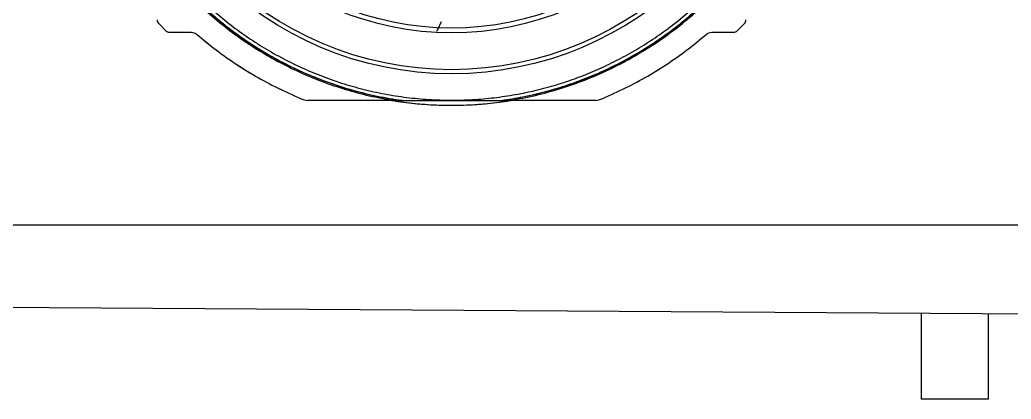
# Model space of a CAD drawing. Extents: x -24 to 296, y -58 to 147.
# Drawn here: x 74.13 to 103.64, y 17.41 to 28.69 of the extents above; entities that cross this region are included whole.
import ezdxf

# ---------------------------------------------------------------- set-up
doc = ezdxf.new("R2010")
doc.units = 0
doc.header["$MEASUREMENT"] = 0
doc.layers.get('0').update_dxf_attribs({"linetype": 'CONTINUOUS'})
doc.layers.add('0 Unit', color=7, linetype='CONTINUOUS')
doc.layers.add('RH01NO', color=7, linetype='CONTINUOUS')

msp = doc.modelspace()

# ---------------------------------------------------------------- linework, layer by layer
at = {"color": 7, "linetype": 'Continuous', "lineweight": 25}
for p, q in [((86.67228, 28.63055), (86.56187, 28.39107)), ((78.26713, 28.58216), (78.26635, 28.58216)), ((78.26635, 28.58216), (78.4797, 28.36882)), ((78.26713, 28.58216), (78.48048, 28.36882)), ((78.48048, 28.36882), (78.4797, 28.36882)), ((86.56187, 28.39107), (86.53904, 28.35336)), ((95.48542, 28.36882), (95.69876, 28.58216)), ((78.59181, 28.3227), (79.24143, 28.3227)), ((79.39546, 28.26556), (79.39468, 28.26556)), ((94.72447, 28.3227), (95.37408, 28.3227)), ((82.56865, 26.3208), (82.56787, 26.3208)), ((82.56787, 26.3208), (82.68736, 26.29725)), ((82.56865, 26.3208), (82.68814, 26.29725)), ((85.24486, 26.29725), (82.68814, 26.29725)), ((85.48038, 26.29725), (85.24486, 26.29725)), ((88.72105, 26.29725), (88.4942, 26.29725)), ((91.27776, 26.29725), (88.72105, 26.29725)), ((91.27776, 26.29725), (91.39725, 26.3208))]:
    msp.add_line(p, q, dxfattribs=at)
for centre, radius in [((86.98215, 37.08527), 9.99706), ((86.98215, 37.08465), 9.87436), ((86.98215, 37.08527), 8.78089), ((86.98215, 37.08465), 8.63615)]:
    msp.add_circle(centre, radius)
for centre, radius, start, end in [((86.98726, 37.08465), 10.89215, 277.952419, 82.047581), ((86.98729, 37.08461), 10.8921, 222.877714, 262.047685)]:
    msp.add_arc(centre, radius, start, end, dxfattribs=at)
for points, knots in [([(79.15686, 29.67323), (79.29939, 29.5275), (79.58654, 29.23391), (80.05139, 28.82273), (80.54397, 28.4322), (81.06524, 28.06741), (81.61326, 27.73023), (82.18599, 27.42362), (82.78079, 27.1501), (83.39428, 26.91205), (84.02345, 26.71121), (84.66497, 26.549), (85.31523, 26.42645), (85.97052, 26.34414), (86.62723, 26.30218), (87.28192, 26.30026), (87.93048, 26.33765), (88.56948, 26.41313), (89.19576, 26.52507), (89.80709, 26.67179), (90.401, 26.85127), (90.97829, 27.06239), (91.54269, 27.30589), (92.0974, 27.58379), (92.64225, 27.89745), (93.17406, 28.24666), (93.69004, 28.63109), (94.18678, 29.04975), (94.66094, 29.50117), (95.10905, 29.98307), (95.5284, 30.4933), (95.91643, 31.0293), (96.27085, 31.58809), (96.58974, 32.16644), (96.87168, 32.76104), (97.11566, 33.36857), (97.32085, 33.98495), (97.48712, 34.60654), (97.61481, 35.2298), (97.70466, 35.85204), (97.75763, 36.47021), (97.77506, 37.08465), (97.75763, 37.69909), (97.70466, 38.31725), (97.61481, 38.93949), (97.48713, 39.56275), (97.32085, 40.18435), (97.11566, 40.80073), (96.87168, 41.40825), (96.58975, 42.00285), (96.27085, 42.58121), (95.91643, 43.14), (95.5284, 43.67599), (95.10906, 44.18622), (94.66095, 44.66812), (94.18679, 45.11955), (93.69005, 45.53821), (93.17407, 45.92265), (92.64226, 46.27184), (92.09742, 46.58551), (91.5427, 46.86342), (90.9783, 47.10692), (90.40101, 47.31803), (89.8071, 47.49751), (89.19578, 47.64423), (88.56949, 47.75618), (87.93048, 47.83165), (87.28193, 47.86905), (86.62725, 47.86713), (85.97054, 47.82517), (85.31524, 47.74286), (84.66498, 47.62031), (84.02346, 47.4581), (83.3943, 47.25726), (82.78081, 47.01922), (82.186, 46.74569), (81.61327, 46.43908), (81.06525, 46.1019), (80.54398, 45.73712), (80.0514, 45.34658), (79.58654, 44.93541), (79.29939, 44.64181), (79.15686, 44.49608)], [0, 0, 0, 0, 0.01189592, 0.02396584, 0.03619649, 0.04857359, 0.06108194, 0.07373471, 0.0864717, 0.09927432, 0.11212355, 0.12500004, 0.13787625, 0.15072533, 0.16352795, 0.17626509, 0.18891813, 0.20142621, 0.21380317, 0.22603385, 0.23810393, 0.25000004, 0.2618959, 0.27396585, 0.28619652, 0.29857361, 0.31108196, 0.32373474, 0.33647171, 0.34927432, 0.36212355, 0.37500004, 0.38787624, 0.40072531, 0.41352793, 0.42626506, 0.4389181, 0.45142619, 0.46380314, 0.47603381, 0.48810388, 0.50000001, 0.51189586, 0.52396581, 0.53619649, 0.54857357, 0.56108191, 0.57373469, 0.58647168, 0.59927428, 0.6121235, 0.62499999, 0.63787621, 0.65072529, 0.66352791, 0.67626502, 0.68891805, 0.70142614, 0.71380312, 0.72603376, 0.73810387, 0.74999998, 0.76189582, 0.77396578, 0.78619645, 0.79857355, 0.81108188, 0.82373468, 0.83647168, 0.84927427, 0.86212351, 0.87499998, 0.88787621, 0.90072531, 0.91352792, 0.92626504, 0.93891808, 0.95142617, 0.96380314, 0.97603381, 0.98810396, 1, 1, 1, 1]), ([(88.46584, 26.29726), (88.68027, 26.33043), (89.10912, 26.39676), (89.74341, 26.54477), (90.36823, 26.72766), (90.98088, 26.94829), (91.57929, 27.20492), (92.16129, 27.49689), (92.72481, 27.8231), (93.26783, 28.18239), (93.78842, 28.57348), (94.28472, 28.99497), (94.75496, 29.44536), (95.19745, 29.92303), (95.61061, 30.42629), (95.99297, 30.95332), (96.34316, 31.50226), (96.65994, 32.07114), (96.94216, 32.65793), (97.18883, 33.26052), (97.39906, 33.87678), (97.5721, 34.50449), (97.70733, 35.14143), (97.80427, 35.7853), (97.86258, 36.43381), (97.88203, 37.08465), (97.86257, 37.73549), (97.80427, 38.384), (97.70733, 39.02787), (97.5721, 39.6648), (97.39906, 40.29252), (97.18884, 40.90878), (96.94217, 41.51137), (96.65994, 42.09816), (96.34317, 42.66704), (95.99298, 43.21598), (95.61062, 43.74301), (95.19745, 44.24627), (94.75497, 44.72394), (94.28473, 45.17433), (93.78843, 45.59582), (93.26784, 45.98691), (92.72482, 46.3462), (92.1613, 46.67241), (91.5793, 46.96439), (90.98089, 47.22102), (90.36824, 47.44164), (89.74342, 47.62453), (89.10913, 47.77254), (88.68028, 47.83888), (88.46585, 47.87205)], [0, 0, 0, 0, 0.02083334, 0.04166665, 0.06250003, 0.08333335, 0.10416665, 0.125, 0.1458333, 0.16666668, 0.18749997, 0.20833336, 0.22916668, 0.25000001, 0.27083332, 0.29166664, 0.31250001, 0.33333334, 0.35416664, 0.37499996, 0.39583334, 0.41666666, 0.43749998, 0.4583333, 0.47916665, 0.5, 0.5208333, 0.54166664, 0.5625, 0.58333332, 0.60416664, 0.62499998, 0.64583333, 0.66666665, 0.68749999, 0.70833331, 0.72916664, 0.74999997, 0.77083333, 0.79166666, 0.81249999, 0.83333331, 0.85416669, 0.875, 0.89583335, 0.91666666, 0.9375, 0.95833334, 0.97916668, 1, 1, 1, 1]), ([(88.72105, 26.29725), (88.97391, 26.3433), (89.47963, 26.43539), (90.22346, 26.64089), (90.9518, 26.8945), (91.66022, 27.19985), (92.34541, 27.5541), (93.00391, 27.95585), (93.63245, 28.40299), (94.22791, 28.89335), (94.78732, 29.42445), (95.3079, 29.99367), (95.78706, 30.59817), (96.22242, 31.23494), (96.6118, 31.90082), (96.95327, 32.59249), (97.24513, 33.30652), (97.48594, 34.03934), (97.67449, 34.78731), (97.80983, 35.54672), (97.89132, 36.31377), (97.91852, 37.08466), (97.89131, 37.85556), (97.80983, 38.62261), (97.67448, 39.38201), (97.48593, 40.12999), (97.24513, 40.86281), (96.95326, 41.57683), (96.61179, 42.2685), (96.2224, 42.93438), (95.78705, 43.57116), (95.30789, 44.17565), (94.78731, 44.74487), (94.2279, 45.27598), (93.63244, 45.76632), (93.00389, 46.21347), (92.34539, 46.61522), (91.6602, 46.96947), (90.95178, 47.27481), (90.22344, 47.52842), (89.47961, 47.73393), (88.97389, 47.82601), (88.72103, 47.87206)], [0, 0, 0, 0, 0.02500002, 0.05000002, 0.07500002, 0.10000003, 0.12499999, 0.15000004, 0.17499999, 0.20000003, 0.22500003, 0.25, 0.27500001, 0.30000002, 0.325, 0.35000002, 0.375, 0.4, 0.42500002, 0.45000001, 0.47500003, 0.50000003, 0.52499999, 0.55000001, 0.57500001, 0.6, 0.62500003, 0.65, 0.67500002, 0.70000003, 0.72500002, 0.75000002, 0.77499999, 0.80000001, 0.825, 0.85000003, 0.87500003, 0.89999998, 0.92500001, 0.95, 0.975, 1, 1, 1, 1]), ([(78.95428, 29.67323), (79.12214, 29.49826), (79.45786, 29.14832), (80.00429, 28.66735), (80.57908, 28.2213), (81.18291, 27.81514), (81.81224, 27.44984), (82.46453, 27.12733), (83.13678, 26.84865), (83.82621, 26.61623), (84.52907, 26.42674), (85.00627, 26.34041), (85.24486, 26.29725)], [0, 0, 0, 0, 0.10000002, 0.20000004, 0.29999995, 0.40000005, 0.50000004, 0.60000016, 0.69999999, 0.80000004, 0.90000013, 1, 1, 1, 1]), ([(79.01083, 29.67323), (79.18389, 29.49422), (79.53001, 29.1362), (80.09431, 28.64588), (80.68833, 28.19274), (81.3127, 27.7821), (81.96356, 27.415), (82.6381, 27.0935), (83.33305, 26.8187), (84.04532, 26.59316), (84.77092, 26.41332), (85.26285, 26.33594), (85.50881, 26.29725)], [0, 0, 0, 0, 0.09999997, 0.19999998, 0.29999997, 0.39999998, 0.49999991, 0.59999995, 0.69999992, 0.80000001, 0.90000005, 1, 1, 1, 1]), ([(78.22102, 28.6935), (78.22324, 28.67268), (78.22768, 28.63104), (78.25398, 28.59845), (78.26713, 28.58216)], [0, 0, 0, 0, 0.50000942, 1, 1, 1, 1]), ([(95.69876, 28.58216), (95.71191, 28.59845), (95.73822, 28.63104), (95.74266, 28.67268), (95.74488, 28.6935)], [0, 0, 0, 0, 0.49999369, 1, 1, 1, 1]), ([(78.4797, 28.36882), (78.49599, 28.35567), (78.52857, 28.32936), (78.57021, 28.32492), (78.59103, 28.3227)], [0, 0, 0, 0, 0.49999518, 1, 1, 1, 1]), ([(78.48048, 28.36882), (78.49677, 28.35567), (78.52935, 28.32936), (78.57099, 28.32492), (78.59181, 28.3227)], [0, 0, 0, 0, 0.49999518, 1, 1, 1, 1]), ([(95.37408, 28.3227), (95.3949, 28.32492), (95.43654, 28.32936), (95.46913, 28.35567), (95.48542, 28.36882)], [0, 0, 0, 0, 0.50001348, 1, 1, 1, 1]), ([(79.24065, 28.3227), (79.26888, 28.32009), (79.32536, 28.31487), (79.37158, 28.28199), (79.39468, 28.26556)], [0, 0, 0, 0, 0.49999604, 1, 1, 1, 1]), ([(79.24143, 28.3227), (79.26967, 28.32009), (79.32614, 28.31487), (79.37236, 28.28199), (79.39546, 28.26556)], [0, 0, 0, 0, 0.49999604, 1, 1, 1, 1]), ([(79.39468, 28.26556), (79.5866, 28.10656), (79.97043, 27.78856), (80.58342, 27.35947), (81.22093, 26.96876), (81.8815, 26.61732), (82.33908, 26.41964), (82.56787, 26.3208)], [0, 0, 0, 0, 0.20000015, 0.40000022, 0.60000002, 0.8000001, 1, 1, 1, 1]), ([(79.39546, 28.26556), (79.58738, 28.10656), (79.97121, 27.78856), (80.5842, 27.35947), (81.22171, 26.96876), (81.88229, 26.61732), (82.33986, 26.41964), (82.56865, 26.3208)], [0, 0, 0, 0, 0.20000015, 0.40000022, 0.60000002, 0.8000001, 1, 1, 1, 1]), ([(91.39725, 26.3208), (91.62604, 26.41964), (92.08361, 26.61732), (92.74419, 26.96876), (93.38169, 27.35947), (93.99468, 27.78856), (94.37852, 28.10656), (94.57043, 28.26556)], [0, 0, 0, 0, 0.1999999, 0.39999985, 0.59999953, 0.79999972, 1, 1, 1, 1]), ([(94.57043, 28.26556), (94.59354, 28.28199), (94.63976, 28.31487), (94.69623, 28.32009), (94.72447, 28.3227)], [0, 0, 0, 0, 0.49999898, 1, 1, 1, 1]), ([(85.2056, 26.29725), (85.4411, 26.26303), (85.91209, 26.19458), (86.6252, 26.1504), (87.33914, 26.1504), (88.05225, 26.19458), (88.52324, 26.26303), (88.75874, 26.29725)], [0, 0, 0, 0, 0.20000003, 0.4, 0.6, 0.79999997, 1, 1, 1, 1]), ([(85.2657, 26.28965), (85.30717, 26.28209), (85.56257, 26.23555), (86.03788, 26.18744), (86.68899, 26.14806), (87.3419, 26.14992), (87.99268, 26.19379), (88.44751, 26.24136), (88.68256, 26.28523), (88.70388, 26.28921)], [0, 0, 0, 0, 0.03662794, 0.22553482, 0.41444161, 0.60334842, 0.79225505, 0.98116195, 1, 1, 1, 1]), ([(85.50881, 26.29725), (85.5019, 26.29725), (85.49263, 26.29725), (85.48372, 26.29725), (85.48103, 26.29725), (85.48059, 26.29725), (85.48038, 26.29725)], [0, 0, 0, 0, 0.63349373, 0.84959588, 0.93051889, 1, 1, 1, 1]), ([(85.50881, 26.29725), (85.55057, 26.29725), (85.64649, 26.29725), (85.81293, 26.29725), (85.97098, 26.29725), (86.11153, 26.29725), (86.22517, 26.29725), (86.35005, 26.29725), (86.48987, 26.29725), (86.6433, 26.29725), (86.81893, 26.29725), (86.99787, 26.29725), (87.166, 26.29725), (87.31236, 26.29725), (87.44195, 26.29725), (87.56513, 26.29725), (87.67668, 26.29725), (87.78139, 26.29725), (87.87753, 26.29725), (88.00816, 26.29725), (88.16264, 26.29725), (88.3292, 26.29725), (88.42508, 26.29725), (88.46584, 26.29725)], [0, 0, 0, 0, 0.04319606, 0.09922624, 0.16874904, 0.20342818, 0.24150389, 0.28375478, 0.32978961, 0.38297483, 0.43900081, 0.507486, 0.56402989, 0.60911889, 0.65557383, 0.69514671, 0.73376385, 0.76844518, 0.80111685, 0.83108344, 0.900692, 0.95778928, 1, 1, 1, 1]), ([(88.46584, 26.29725), (88.47274, 26.29725), (88.48202, 26.29725), (88.4909, 26.29725), (88.49358, 26.29725), (88.49401, 26.29725), (88.4942, 26.29725)], [0, 0, 0, 0, 0.63346325, 0.85052573, 0.931193, 1, 1, 1, 1])]:
    msp.add_open_spline(points, degree=3, knots=knots, dxfattribs=at)
at = {"layer": '0 Unit'}
for p, q in [((161.48834, 22.58475), (42.42584, 22.58475)), ((100.95709, 19.96635), (100.95709, 17.40775)), ((102.95709, 19.95314), (102.95709, 17.40775)), ((102.95709, 17.40775), (100.95709, 17.40775))]:
    msp.add_line(p, q, dxfattribs=at)
at = {"layer": 'RH01NO'}
msp.add_line((42.42584, 20.35302), (161.48834, 19.56648), dxfattribs=at)

doc.saveas('drawing.dxf')
